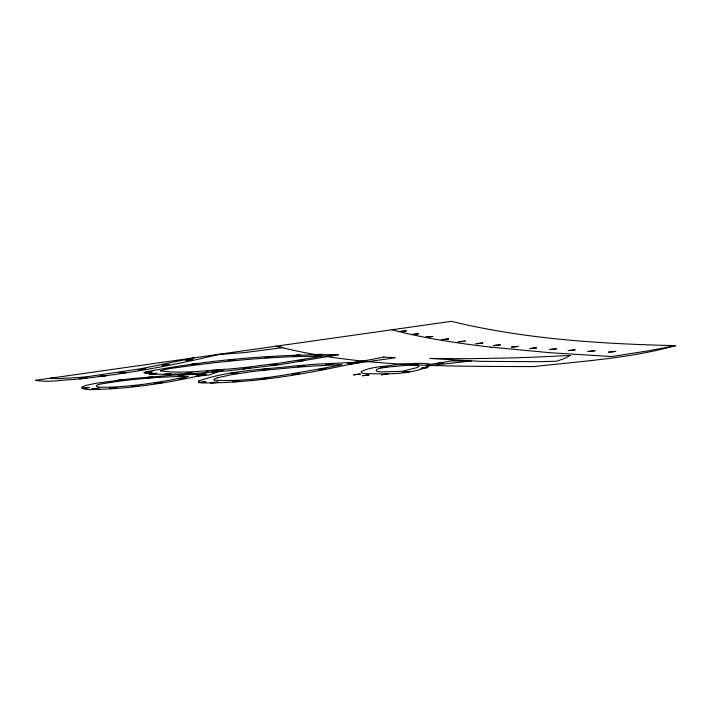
<?xml version="1.0" encoding="UTF-8"?>
<svg xmlns="http://www.w3.org/2000/svg" width="711" height="711" viewBox="0 0 711 711"><rect width="100%" height="100%" fill="white"/><g stroke="black" fill="none" stroke-linecap="round" stroke-linejoin="round"><path stroke-width="1.07" d="M219.512 354.22C175.75 364.894 131.331 372.973 86.573 378.145A70.016 7.314 -6.6 0 1 71.998 379.612C59.937 380.136 47.504 382.527 35.55 380.305L451.361 321.345C524.62 339.183 600.315 343.822 675.45 345.662C629.439 358.504 581.083 361.215 533.757 366.609C447.832 366.129 360.015 367.676 276.215 346.186L282.88 347.599L244.886 352.558L215.735 354.762M194.316 357.793L140.734 368.778L88.697 376.483A54.089 5.652 -6.6 0 1 77.73 377.55L59.164 378.634L50.668 378.163M675.45 345.662L648.183 350.834L611.647 356.567L549.879 352.7L490.972 347.155M320.341 369.169L318.768 369.622L321.719 369.578A4.337 0.453 -6.6 0 0 324.42 369.187L325.985 368.733L323.034 368.787A4.337 0.453 -6.6 0 0 320.341 369.169M233.03 359.695C218.446 361.748 242.602 359.686 233.359 359.659M270.313 356.691L269.336 356.78A4.337 0.453 -6.6 0 0 266.634 357.162L265.087 357.651L268.02 357.571A4.337 0.453 -6.6 0 0 270.713 357.189L272.286 356.726L270.615 356.664M490.99 347.155A1737.346 181.598 -6.6 0 1 392.108 329.753M430.635 365.054C411.669 375.301 386.811 373.853 365.436 373.657A50.668 5.297 -6.6 0 1 361.81 372.795L361.081 371.684C371.018 366.68 382.945 366.778 393.796 364.974A41.042 4.293 -6.6 0 1 422.636 363.392L426.529 363.623A39.576 4.133 -6.6 0 1 430.431 364.734L430.635 365.054M418.788 366.254L418.601 366.716A31.879 3.333 -6.6 0 1 417.321 367.498L402.328 371.311L381.745 371.889A38.216 3.99 -6.6 0 1 376.226 370.929C375.461 368.733 380.296 368.662 381.727 368.005A14.104 1.475 -6.6 0 1 386.073 367.214L406.568 365.338A29.586 3.093 -6.6 0 1 418.512 366.005L418.788 366.254M81.898 387.246L82.494 388.428L84.485 389.095A42.5 4.444 -6.6 0 0 90.279 389.61C129.491 389.068 168.543 382.945 206.697 374.119L174.817 374.981L131.926 378.608L95.55 383.345L85.889 385.433L81.898 387.246M82.147 388.375L89.337 387.522L82.147 388.375M86.778 377.95L79.579 378.874L81.125 378.385A4.337 0.453 -6.6 0 1 83.818 378.003L86.778 377.95M91.781 389.024L98.971 388.162L91.781 389.024M118.924 373.355L126.114 372.502L118.924 373.355M123.154 379.887L115.937 380.776L117.502 380.314A4.337 0.453 -6.6 0 1 120.203 379.932L123.154 379.887M138.458 369.756L145.648 368.902L138.458 369.756M138.743 385.593L131.553 386.508L138.743 385.593M145.124 372.831L148.057 372.813A4.337 0.453 -6.6 0 0 150.759 372.431L152.323 371.977L145.124 372.831M162.215 365.205L169.405 364.352L162.215 365.205M170.853 373.595L163.663 374.51L170.853 373.595M179.083 379.007L186.282 378.145L179.083 379.007M185.447 374.599L178.248 375.515L179.794 375.026A4.337 0.453 -6.6 0 1 182.496 374.644L185.447 374.599M196.991 374.928L199.924 374.91A4.337 0.453 -6.6 0 0 202.626 374.528L204.19 374.075L196.991 374.928M232.844 381.656L235.776 381.647A4.337 0.453 -6.6 0 0 238.478 381.265L240.042 380.803L232.897 381.62M243.162 368.733L250.361 367.88L243.215 368.698M262.004 378.705L264.945 378.696A4.337 0.453 -6.6 0 0 267.638 378.314L269.211 377.852L262.004 378.705M292.648 355.811L299.838 354.958L292.648 355.811M292.248 374.421L295.181 374.404A4.337 0.453 -6.6 0 0 297.882 374.022L299.447 373.568L292.301 374.377M297.447 366.592L300.389 366.574A4.337 0.453 -6.6 0 0 303.082 366.192L304.646 365.738L297.447 366.592M357.198 362.53L349.99 363.419L357.198 362.53M353.634 374.821L360.326 374.022L353.634 374.821M368.956 374.919L362.255 375.746L368.947 374.955M380.812 367.418L387.495 366.627L380.856 367.383M381.46 374.777L388.144 373.977L381.514 374.741M409.643 371.515L402.968 372.368L409.643 371.515M417.997 364.068L411.314 364.921L417.997 364.068M421.152 368.316L427.844 367.525L421.205 368.28M443.566 362.806L436.865 363.632L443.566 362.806M99.291 376.368L102.224 376.35A4.337 0.453 -6.6 0 0 104.917 375.968L106.49 375.515L103.539 375.559A4.337 0.453 -6.6 0 0 100.838 375.941L99.344 376.332M109.681 388.25L112.614 388.233A4.337 0.453 -6.6 0 0 115.306 387.851L116.88 387.397L113.929 387.442A4.337 0.453 -6.6 0 0 111.227 387.824L109.681 388.25M145.675 377.95L148.608 377.932A4.337 0.453 -6.6 0 0 151.301 377.55L152.874 377.097L149.923 377.141A4.337 0.453 -6.6 0 0 147.221 377.523L145.675 377.95M149.719 374.182L152.652 374.173A4.337 0.453 -6.6 0 0 155.345 373.79L156.918 373.328L153.967 373.382A4.337 0.453 -6.6 0 0 151.265 373.764L149.772 374.146M154.776 383.389L157.709 383.38A4.337 0.453 -6.6 0 0 160.41 382.998L161.975 382.536L159.024 382.589A4.337 0.453 -6.6 0 0 156.331 382.971L154.776 383.389M185.42 360.495L188.353 360.477A4.337 0.453 -6.6 0 0 191.055 360.095L192.619 359.642L189.668 359.686A4.337 0.453 -6.6 0 0 186.975 360.068L185.42 360.495M184.913 373.568L187.846 373.551A4.337 0.453 -6.6 0 0 190.548 373.168L192.112 372.715L189.162 372.76A4.337 0.453 -6.6 0 0 186.469 373.142L184.913 373.568M191.197 364.405L194.13 364.387A4.337 0.453 -6.6 0 0 196.823 364.005L198.396 363.552L195.445 363.597A4.337 0.453 -6.6 0 0 192.743 363.979L191.25 364.37M198.725 382.598L201.657 382.58A4.337 0.453 -6.6 0 0 204.35 382.198L205.914 381.745L202.964 381.789A4.337 0.453 -6.6 0 0 200.271 382.171L198.769 382.562M212.189 371.702L215.122 371.693A4.337 0.453 -6.6 0 0 217.824 371.311L219.388 370.849L216.437 370.902A4.337 0.453 -6.6 0 0 213.744 371.284L212.242 371.666M210.874 382.882L213.807 382.865A4.337 0.453 -6.6 0 0 216.5 382.482L218.073 382.029L215.122 382.074A4.337 0.453 -6.6 0 0 212.42 382.456L210.874 382.882M230.746 373.328L233.679 373.319A4.337 0.453 -6.6 0 0 236.381 372.937L237.945 372.475L234.994 372.528A4.337 0.453 -6.6 0 0 232.301 372.911L230.746 373.328M261.621 369.782L264.554 369.764A4.337 0.453 -6.6 0 0 267.247 369.382L268.82 368.92L265.87 368.973A4.337 0.453 -6.6 0 0 263.168 369.356L261.621 369.782M270.704 365.303L273.637 365.285A4.337 0.453 -6.6 0 0 276.33 364.903L277.903 364.45L274.953 364.494A4.337 0.453 -6.6 0 0 272.251 364.876L270.758 365.267M297.607 361.135L300.54 361.117A4.337 0.453 -6.6 0 0 303.242 360.735L304.806 360.273L301.855 360.326A4.337 0.453 -6.6 0 0 299.162 360.708L297.607 361.135M314.697 355.162L317.63 355.145A4.337 0.453 -6.6 0 0 320.332 354.762L321.896 354.309L318.946 354.354A4.337 0.453 -6.6 0 0 316.253 354.736L314.751 355.127M326.669 355.944L329.602 355.927A4.337 0.453 -6.6 0 0 332.295 355.544L333.868 355.091L330.917 355.136A4.337 0.453 -6.6 0 0 328.215 355.518L326.669 355.944M325.985 364.556L328.917 364.539A4.337 0.453 -6.6 0 0 331.61 364.156L333.183 363.694L330.233 363.748A4.337 0.453 -6.6 0 0 327.531 364.13L325.985 364.556M198.813 380.883L198.422 382.145A45.86 4.79 -6.6 0 0 203.435 382.98C256.173 382.962 308.574 373.595 359.89 362.077L316.306 364.219A186.166 19.464 -6.6 0 0 296.309 365.792C263.781 369.569 229.964 370.182 198.813 380.883M399.28 331.575L406.274 330.846L399.28 331.575M411.287 334.57L418.281 333.841L411.287 334.57M425.818 337.201L432.803 336.445L425.818 337.201M441.611 339.662L448.597 338.934L441.611 339.662M458.328 341.849L465.314 341.084L458.399 341.804M475.988 343.76L482.973 342.995L476.05 343.715M493.318 345.573L500.304 344.844L493.318 345.573M511.582 347.11L518.568 346.381L511.582 347.11M529.526 348.55L536.512 347.83L529.526 348.55M549.656 349.545L556.642 348.781L549.727 349.501M568.205 350.612L575.19 349.883L568.276 350.567M588.015 351.51L595 350.745L588.015 351.51M608.758 352.123L615.744 351.394L608.758 352.123M96.474 385.469L96.269 385.975L97.487 386.802A31.959 3.342 -6.6 0 0 101.229 387.317L115.386 387.06L135.819 385.229A57.511 6.008 -6.6 0 0 147.097 383.824L168.543 380.447L188.246 376.386C159.077 376.679 129.829 379.123 101.051 383.958A16.7 1.742 -6.6 0 0 97.611 384.909L96.474 385.469M207.488 371.044L202.688 373.968L195.729 376.386L209.398 374.919L224.525 369.471L207.488 371.044M428.351 364.672L426.013 366.183A157.264 16.442 -6.6 0 1 437.087 364.752L471.562 360.912L451.218 360.957A190.895 19.952 -6.6 0 1 445.166 361.97L428.351 364.672M570.48 355.42L563.974 358.673L556.597 361.232L539.062 361.686L480.485 361.357L429.657 358.451L469.713 358.691L512.693 357.891A445.895 46.606 -6.6 0 0 540.573 356.878L570.48 355.42M145.933 371.88L143.826 372.626L151.976 374.057L168.018 374.404L197.32 373.248L226.116 371.053L279.227 364.761L338.632 354.7C274.17 354.274 209.23 359.659 145.933 371.88M217.522 377.772L215.904 378.332A30.671 3.208 -6.6 0 0 213.815 379.772L214.1 380.163C252.458 382.331 290.959 373.693 328.713 367.294A164.712 17.215 -6.6 0 0 341.991 364.503L309.472 366.281A167.592 17.517 -6.6 0 0 293.048 367.551L264.625 370.227A60.382 6.31 -6.6 0 0 248.797 372.075L231.564 374.67L217.522 377.772M162.321 370.298L160.313 370.884C182.478 373.986 205.088 370.378 227.307 369.187A101.371 10.594 -6.6 0 0 245.802 367.365L281.965 362.779L321.621 356.291C271.051 356.069 220.463 361.312 170.453 368.494A30.315 3.173 -6.6 0 0 162.321 370.298M383.833 357.029L369.302 359.89A80.343 8.399 -6.6 0 1 347.475 363.374L348.914 364.343L395.538 357.74L383.833 357.029"/></g></svg>
